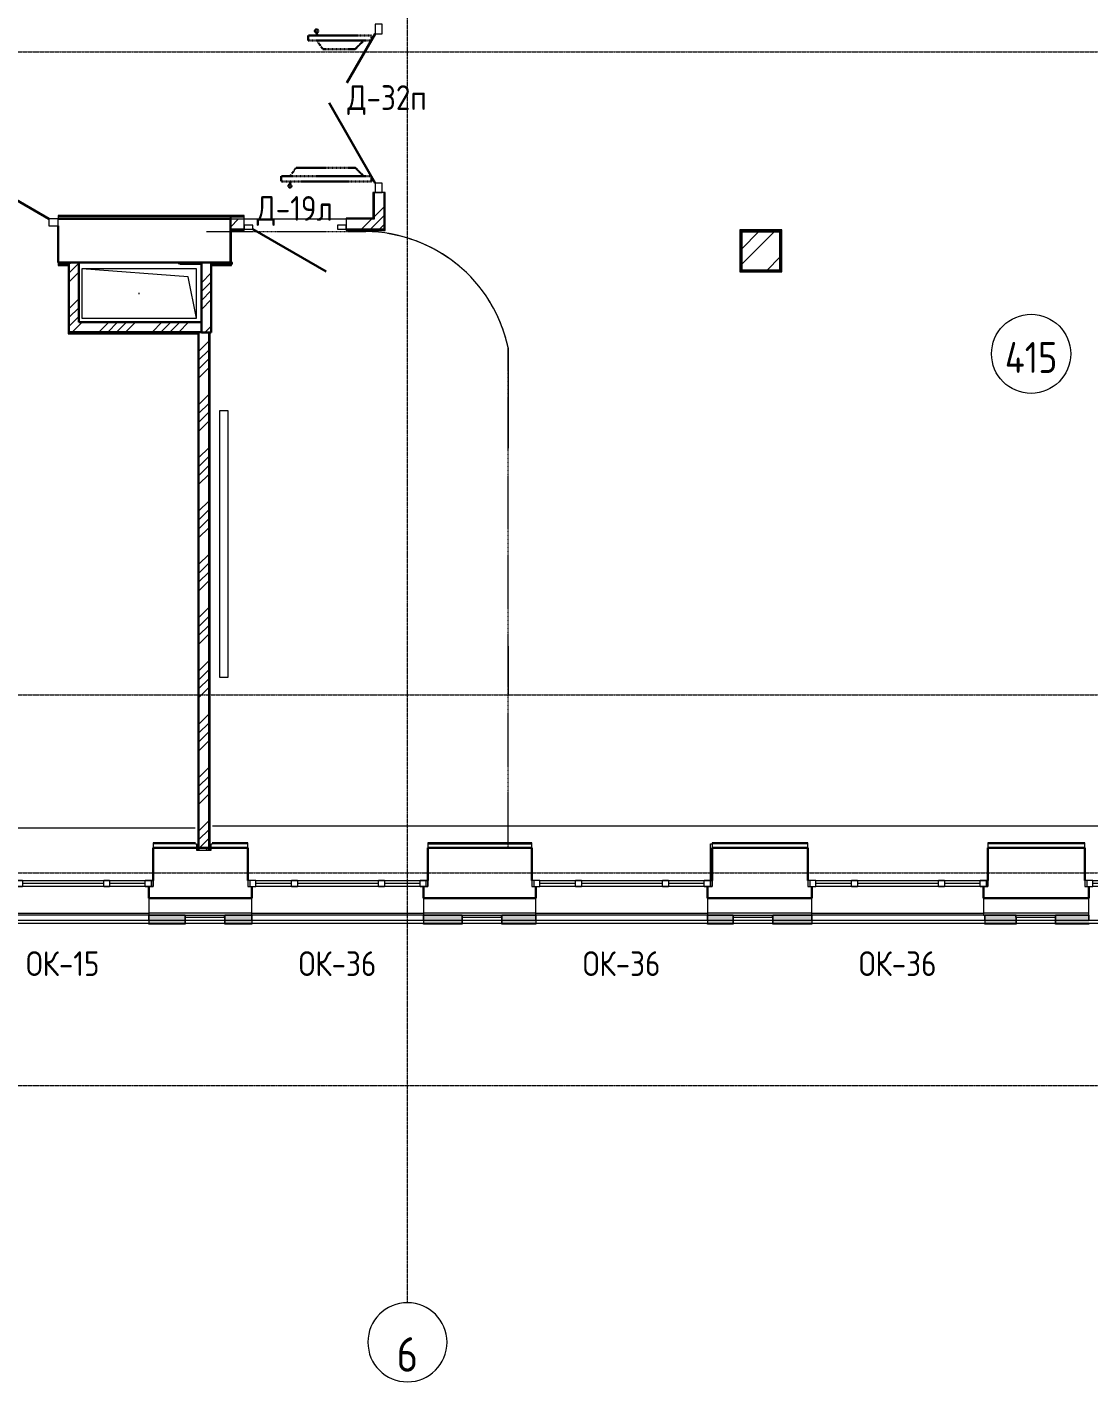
# Model space of a CAD drawing. Header units: millimetres. Extents: x -10178924 to 11692288, y -947381 to 58396.
# Drawn here: x 14205 to 24939, y -375966 to -362268 of the extents above; entities that cross this region are included whole.
import ezdxf

# ---------------------------------------------------------------- set-up
doc = ezdxf.new("R2010")
doc.units = ezdxf.units.MM
doc.linetypes.add('ADSK_Линия сетки', pattern=[25, 20, -2.5, 0, -2.5])
doc.linetypes.add('ADSK_Штриховая_ш3 п1_5', pattern=[4.5, 3, -1.5])
for name, color, linetype, lineweight in [('_ Окна', 7, 'Continuous', 9), ('Аннотация', 7, 'Continuous', 18), ('Двери', 7, 'Continuous', 9), ('Марки дверей', 7, 'Continuous', 20), ('Марки окон', 7, 'Continuous', 20), ('Несущие колонны', 7, 'Continuous', 18), ('Обобщенные модели', 7, 'Continuous', 18), ('Ограждение', 7, 'Continuous', 9), ('Окна', 7, 'Continuous', 9), ('Оси', 253, 'Continuous', 9), ('Перекрытие', 7, 'Continuous', 18), ('Стены наружные', 7, 'Continuous', 18), ('Стены несущие', 7, 'Continuous', 30), ('Стены отделка', 7, 'Continuous', 30), ('Стены штриховка', 7, 'Continuous', 9), ('ШТРИХОВКА', 252, 'Continuous', 15)]:
    doc.layers.add(name, color=color, linetype=linetype, lineweight=lineweight)
doc.layers.add('Линии', color=7, linetype='Continuous', lineweight=9, true_color=0x00a600)
doc.styles.add('GOST Common', font='GOST_Common.ttf', dxfattribs={"width": 0.9, "height": 350})
doc.styles.add('GOST Common_2', font='GOST_Common.ttf', dxfattribs={"width": 0.9, "height": 250})
pattern_1 = [(45, (-6e-11, -248271.14), (-269.408, 269.408), []), (45, (89.8, -248271.14), (-269.408, 269.408), []), (45, (179.6, -248271.14), (-269.408, 269.408), []), (45, (269.4, -248271.14), (-269.408, 269.408), [])]

# ---------------------------------------------------------------- blocks, each defined once
blk = doc.blocks.new('ADSK_КолоннаЖБ_Прямоугольная - 400x400 мм-2911095-План 4-го этажа')
at = {"layer": 'Несущие колонны', "lineweight": 40}
for p, q in [((-200, 200), (200, 200)), ((-200, -200), (-200, 200)), ((200, -200), (-200, -200))]:
    blk.add_line(p, q, dxfattribs=at)
blk = doc.blocks.new('окно трехпол с фрамугой - 1800 и 1820х2300_h___нов_ ок15_ С ПРИВОДОМ-V9-План 4-го этажа')
at = {"layer": '_ Окна', "lineweight": 18}
for p, q in [((-910, 75), (-910, 135)), ((-910, 135), (-830, 135)), ((-830, 75), (-910, 75)), ((-830, 135), (-830, 75)), ((-470, 75), (-470, 135)), ((-470, 135), (-410, 135)), ((-410, 75), (-470, 75)), ((-410, 135), (-410, 75)), ((410, 75), (410, 135)), ((410, 135), (470, 135)), ((470, 75), (410, 75)), ((470, 135), (470, 75)), ((830, 135), (830, 75)), ((910, 135), (830, 135)), ((830, 75), (910, 75)), ((910, 75), (910, 135))]:
    blk.add_line(p, q, dxfattribs=at)
at = {"layer": '_ Окна'}
for p, q in [((-890, 75), (-890, 135)), ((-830, 105), (-470, 105)), ((-410, 105), (410, 105)), ((470, 105), (830, 105)), ((890, 75), (890, 135))]:
    blk.add_line(p, q, dxfattribs=at)
at = {"layer": 'Окна'}
for p, q in [((-910, 135), (-910, 75)), ((-830, 135), (-910, 135)), ((-910, 75), (-830, 75)), ((-830, 135), (-470, 135)), ((-470, 75), (-830, 75)), ((-410, 135), (-470, 135)), ((-470, 75), (-410, 75)), ((-410, 135), (410, 135)), ((410, 75), (-410, 75)), ((470, 135), (410, 135)), ((410, 75), (470, 75)), ((470, 135), (830, 135)), ((830, 75), (470, 75)), ((910, 135), (830, 135)), ((830, 75), (910, 75)), ((910, 75), (910, 135))]:
    blk.add_line(p, q, dxfattribs=at)
blk = doc.blocks.new('окно трехпол с фрамугой - 1800 и 1820х2300_h___нов_ ок15_ С ПРИВОДОМ-3466761-План 4-го этажа')
at = {"layer": '_ Окна', "lineweight": 18}
for p, q in [((-910, 75), (-910, 135)), ((-910, 135), (-830, 135)), ((-830, 75), (-910, 75)), ((-830, 135), (-830, 75)), ((-470, 75), (-470, 135)), ((-470, 135), (-410, 135)), ((-410, 75), (-470, 75)), ((-410, 135), (-410, 75)), ((410, 75), (410, 135)), ((410, 135), (470, 135)), ((470, 75), (410, 75)), ((470, 135), (470, 75)), ((830, 135), (830, 75)), ((910, 135), (830, 135)), ((830, 75), (910, 75)), ((910, 75), (910, 135))]:
    blk.add_line(p, q, dxfattribs=at)
at = {"layer": '_ Окна'}
for p, q in [((-890, 75), (-890, 135)), ((-830, 105), (-470, 105)), ((-410, 105), (410, 105)), ((470, 105), (830, 105)), ((890, 75), (890, 135))]:
    blk.add_line(p, q, dxfattribs=at)
at = {"layer": 'Окна'}
for p, q in [((-910, 135), (-910, 75)), ((-830, 135), (-910, 135)), ((-910, 75), (-830, 75)), ((-830, 135), (-470, 135)), ((-470, 75), (-830, 75)), ((-410, 135), (-470, 135)), ((-470, 75), (-410, 75)), ((-410, 135), (410, 135)), ((410, 75), (-410, 75)), ((470, 135), (410, 135)), ((410, 75), (470, 75)), ((470, 135), (830, 135)), ((830, 75), (470, 75)), ((910, 135), (830, 135)), ((830, 75), (910, 75)), ((910, 75), (910, 135))]:
    blk.add_line(p, q, dxfattribs=at)
blk = doc.blocks.new('окно трехпол с фрамугой - 1800 и 1820х2300_h___нов_ ок15-2116658-План 4-го этажа')
at = {"layer": '_ Окна', "lineweight": 18}
for p, q in [((-910, 75), (-910, 135)), ((-910, 135), (-830, 135)), ((-830, 75), (-910, 75)), ((-830, 135), (-830, 75)), ((-470, 75), (-470, 135)), ((-470, 135), (-410, 135)), ((-410, 75), (-470, 75)), ((-410, 135), (-410, 75)), ((410, 75), (410, 135)), ((410, 135), (470, 135)), ((470, 75), (410, 75)), ((470, 135), (470, 75)), ((830, 135), (830, 75)), ((910, 135), (830, 135)), ((830, 75), (910, 75)), ((910, 75), (910, 135))]:
    blk.add_line(p, q, dxfattribs=at)
at = {"layer": '_ Окна'}
for p, q in [((-890, 75), (-890, 135)), ((-830, 105), (-470, 105)), ((-410, 105), (410, 105)), ((470, 105), (830, 105)), ((890, 75), (890, 135))]:
    blk.add_line(p, q, dxfattribs=at)
at = {"layer": 'Окна'}
for p, q in [((-910, 135), (-910, 75)), ((-830, 135), (-910, 135)), ((-910, 75), (-830, 75)), ((-830, 135), (-470, 135)), ((-470, 75), (-830, 75)), ((-410, 135), (-470, 135)), ((-470, 75), (-410, 75)), ((-410, 135), (410, 135)), ((410, 75), (-410, 75)), ((470, 135), (410, 135)), ((410, 75), (470, 75)), ((470, 135), (830, 135)), ((830, 75), (470, 75)), ((910, 135), (830, 135)), ((830, 75), (910, 75)), ((910, 75), (910, 135))]:
    blk.add_line(p, q, dxfattribs=at)
blk = doc.blocks.new('окно трехпол с фрамугой - 1800 и 1820х2300_h___нов_ ок15_ С ПРИВОДОМ-V12-План 4-го этажа')
at = {"layer": '_ Окна', "lineweight": 18}
for p, q in [((-910, 75), (-910, 135)), ((-910, 135), (-830, 135)), ((-830, 75), (-910, 75)), ((-830, 135), (-830, 75)), ((-470, 75), (-470, 135)), ((-470, 135), (-410, 135)), ((-410, 75), (-470, 75)), ((-410, 135), (-410, 75)), ((410, 75), (410, 135)), ((410, 135), (470, 135)), ((470, 75), (410, 75)), ((470, 135), (470, 75)), ((830, 135), (830, 75)), ((910, 135), (830, 135)), ((830, 75), (910, 75)), ((910, 75), (910, 135))]:
    blk.add_line(p, q, dxfattribs=at)
at = {"layer": '_ Окна'}
for p, q in [((-890, 75), (-890, 135)), ((-830, 105), (-470, 105)), ((-410, 105), (410, 105)), ((470, 105), (830, 105)), ((890, 75), (890, 135))]:
    blk.add_line(p, q, dxfattribs=at)
at = {"layer": 'Окна'}
for p, q in [((-910, 135), (-910, 75)), ((-830, 135), (-910, 135)), ((-910, 75), (-830, 75)), ((-830, 135), (-470, 135)), ((-470, 75), (-830, 75)), ((-410, 135), (-470, 135)), ((-470, 75), (-410, 75)), ((-410, 135), (410, 135)), ((410, 75), (-410, 75)), ((470, 135), (410, 135)), ((410, 75), (470, 75)), ((470, 135), (830, 135)), ((830, 75), (470, 75)), ((910, 135), (830, 135)), ((830, 75), (910, 75)), ((910, 75), (910, 135))]:
    blk.add_line(p, q, dxfattribs=at)
blk = doc.blocks.new('Дверь-Alumark_двупольная с глухим окном_S70 - 1400х2200 алюм ост Д30л-6280679-План 4-го этажа')
at = {"layer": 'Двери', "lineweight": 30}
for p, q in [((730, 220), (-62, 677)), ((-480, 220), (-225, 367))]:
    blk.add_line(p, q, dxfattribs=at)
at = {"layer": 'Двери'}
for p, q in [((-575, 220), (-575, 150)), ((-480, 220), (-575, 220)), ((-575, 150), (-480, 150)), ((-480, 150), (-480, 220)), ((730, 220), (730, 150)), ((825, 220), (730, 220)), ((730, 150), (825, 150)), ((825, 150), (825, 220))]:
    blk.add_line(p, q, dxfattribs=at)
blk = doc.blocks.new('GM_Отверстие прямоугольное _в плите_ - Отверстие-6225700-План 4-го этажа')
at = {"layer": 'Обобщенные модели'}
for p, q in [((580, 250), (-580, 250)), ((-580, 250), (-580, -250)), ((-580, 250), (-497, -167)), ((580, 250), (-580, 250)), ((-580, 250), (-580, -250)), ((580, -250), (580, 250)), ((580, -250), (580, 250)), ((-580, -250), (580, -250)), ((-580, -250), (580, -250)), ((-497, -167), (580, -250))]:
    blk.add_line(p, q, dxfattribs=at)
for start, end in [(0, 180), (180, 360), (0, 105), (240, 0), (195, 210)]:
    blk.add_arc((0, 0), 2.5, start, end, dxfattribs=at)
blk = doc.blocks.new('Дверь-Alumark_двупольная с глухим окном_S70 - 1700х2100 алюм ост Д34п-6552824-План 4-го этажа')
at = {"layer": 'Двери', "lineweight": 30}
for p, q in [((-630, 75), (180, 542)), ((880, 75), (382, 362))]:
    blk.add_line(p, q, dxfattribs=at)
at = {"layer": 'Двери'}
for p, q in [((-725, 75), (-725, 5)), ((-630, 75), (-725, 75)), ((-725, 5), (-630, 5)), ((-630, 5), (-630, 75)), ((880, 75), (880, 5)), ((975, 75), (880, 75)), ((880, 5), (975, 5)), ((975, 5), (975, 75))]:
    blk.add_line(p, q, dxfattribs=at)
blk = doc.blocks.new('Ограждение - Ограждение-4665629-План 4-го этажа')
at = {"layer": 'Ограждение', "true_color": 0x373f43, "transparency": 33554432}
blk.add_hatch(color=149, dxfattribs=at).paths.add_polyline_path([(16203, 1631), (16477, 1631), (16477, 1717), (16203, 1717), (16203, 1633)])
h = blk.add_hatch(color=149, dxfattribs=at)
h.paths.add_polyline_path([(16203, 1625), (16477, 1625), (16477, 1627), (16203, 1627)])
h.paths.add_polyline_path([(16477, 1629), (16477, 1630), (16203, 1629)])
at = {"layer": 'Ограждение'}
for p, q in [((16203, 1717), (16203, 1698)), ((16477, 1717), (16203, 1717)), ((16477, 1717), (16203, 1717)), ((16203, 1698), (16203, 1627)), ((16203, 1625), (16203, 1698)), ((16466, 1718), (16477, 1718)), ((16477, 1718), (16477, 1717)), ((16477, 1717), (16477, 1668)), ((16477, 1668), (16477, 1717)), ((16203, 1627), (16203, 1631)), ((16203, 1631), (16203, 1630)), ((16477, 1631), (16203, 1631)), ((16203, 1630), (16203, 1627)), ((16203, 1627), (16203, 1630)), ((16203, 1630), (16203, 1627)), ((16477, 1630), (16203, 1630)), ((16203, 1627), (16203, 1629)), ((16203, 1629), (16203, 1629)), ((16203, 1629), (16203, 1627)), ((16477, 1629), (16203, 1629)), ((16477, 1629), (16203, 1629)), ((16203, 1627), (16203, 1627)), ((16203, 1625), (16203, 1627)), ((16203, 1627), (16203, 1625)), ((16477, 1627), (16203, 1627)), ((16477, 1627), (16203, 1627)), ((16477, 1627), (16203, 1627)), ((16203, 1626), (16203, 1625)), ((16477, 1626), (16203, 1626)), ((16477, 1625), (16203, 1625)), ((16477, 1625), (16203, 1625)), ((16477, 1633), (16477, 1625)), ((16477, 1627), (16477, 1633)), ((16477, 1630), (16477, 1631)), ((16477, 1631), (16477, 1627)), ((16477, 1627), (16477, 1630)), ((16477, 1630), (16477, 1627)), ((16477, 1627), (16477, 1630)), ((16477, 1627), (16477, 1629)), ((16477, 1629), (16477, 1629)), ((16477, 1629), (16477, 1627)), ((16477, 1625), (16477, 1627)), ((16477, 1627), (16477, 1625)), ((16477, 1627), (16477, 1627)), ((16477, 1625), (16477, 1626))]:
    blk.add_line(p, q, dxfattribs=at)
blk = doc.blocks.new('Ограждение - Ограждение-4665721-План 4-го этажа')
at = {"layer": 'Ограждение', "true_color": 0x373f43, "transparency": 33554432}
for points in [[(19036, 1631), (19349, 1631), (19349, 1717), (19003, 1717), (19003, 1631)], [(19003, 1625), (19349, 1625), (19349, 1627), (19003, 1627)]]:
    blk.add_hatch(color=149, dxfattribs=at).paths.add_polyline_path(points)
at = {"layer": 'Ограждение'}
for p, q in [((19003, 1717), (19003, 1698)), ((19349, 1717), (19003, 1717)), ((19349, 1717), (19003, 1717)), ((19003, 1698), (19003, 1627)), ((19003, 1625), (19003, 1698)), ((19349, 1718), (19349, 1717)), ((19349, 1717), (19349, 1668)), ((19349, 1668), (19349, 1717)), ((19003, 1627), (19003, 1631)), ((19003, 1631), (19003, 1630)), ((19349, 1631), (19003, 1631)), ((19003, 1630), (19003, 1627)), ((19003, 1627), (19003, 1630)), ((19003, 1630), (19003, 1627)), ((19349, 1630), (19003, 1630)), ((19003, 1627), (19003, 1629)), ((19003, 1629), (19003, 1629)), ((19003, 1629), (19003, 1627)), ((19349, 1629), (19003, 1629)), ((19349, 1629), (19003, 1629)), ((19003, 1627), (19003, 1627)), ((19003, 1625), (19003, 1627)), ((19003, 1627), (19003, 1625)), ((19349, 1627), (19003, 1627)), ((19349, 1627), (19003, 1627)), ((19349, 1627), (19003, 1627)), ((19003, 1626), (19003, 1625)), ((19349, 1626), (19003, 1626)), ((19349, 1625), (19003, 1625)), ((19349, 1625), (19003, 1625)), ((19349, 1633), (19349, 1625)), ((19349, 1627), (19349, 1633)), ((19349, 1630), (19349, 1631)), ((19349, 1631), (19349, 1627)), ((19349, 1627), (19349, 1630)), ((19349, 1630), (19349, 1627)), ((19349, 1627), (19349, 1630)), ((19349, 1627), (19349, 1629)), ((19349, 1629), (19349, 1629)), ((19349, 1629), (19349, 1627)), ((19349, 1625), (19349, 1627)), ((19349, 1627), (19349, 1625)), ((19349, 1627), (19349, 1627)), ((19349, 1625), (19349, 1626))]:
    blk.add_line(p, q, dxfattribs=at)
blk = doc.blocks.new('Ограждение - Ограждение-4665801-План 4-го этажа')
at = {"layer": 'Ограждение', "true_color": 0x373f43, "transparency": 33554432}
for points in [[(22139, 1631), (22139, 1717), (21743, 1717), (21743, 1631), (22121, 1631)], [(21743, 1625), (22139, 1625), (22139, 1627), (21743, 1627)]]:
    blk.add_hatch(color=149, dxfattribs=at).paths.add_polyline_path(points)
at = {"layer": 'Ограждение'}
for p, q in [((21743, 1717), (21743, 1698)), ((22139, 1717), (21743, 1717)), ((22139, 1717), (21743, 1717)), ((21743, 1698), (21743, 1627)), ((21743, 1625), (21743, 1698)), ((22128, 1718), (22139, 1718)), ((22139, 1718), (22139, 1717)), ((22139, 1717), (22139, 1668)), ((22139, 1668), (22139, 1717)), ((21743, 1627), (21743, 1631)), ((21743, 1631), (21743, 1630)), ((22139, 1631), (21743, 1631)), ((21743, 1630), (21743, 1627)), ((21743, 1627), (21743, 1630)), ((21743, 1630), (21743, 1627)), ((22139, 1630), (21743, 1630)), ((21743, 1627), (21743, 1629)), ((21743, 1629), (21743, 1629)), ((21743, 1629), (21743, 1627)), ((22139, 1629), (21743, 1629)), ((22139, 1629), (21743, 1629)), ((21743, 1627), (21743, 1627)), ((21743, 1625), (21743, 1627)), ((21743, 1627), (21743, 1625)), ((22139, 1627), (21743, 1627)), ((22139, 1627), (21743, 1627)), ((22139, 1627), (21743, 1627)), ((21743, 1626), (21743, 1625)), ((22139, 1626), (21743, 1626)), ((22139, 1625), (21743, 1625)), ((22139, 1625), (21743, 1625)), ((22139, 1633), (22139, 1625)), ((22139, 1627), (22139, 1633)), ((22139, 1630), (22139, 1631)), ((22139, 1631), (22139, 1627)), ((22139, 1627), (22139, 1630)), ((22139, 1630), (22139, 1627)), ((22139, 1627), (22139, 1630)), ((22139, 1627), (22139, 1629)), ((22139, 1629), (22139, 1629)), ((22139, 1629), (22139, 1627)), ((22139, 1625), (22139, 1627)), ((22139, 1627), (22139, 1625)), ((22139, 1627), (22139, 1627)), ((22139, 1625), (22139, 1626))]:
    blk.add_line(p, q, dxfattribs=at)
blk = doc.blocks.new('Ограждение - Ограждение-4666022-План 4-го этажа')
at = {"layer": 'Ограждение', "true_color": 0x373f43, "transparency": 33554432}
blk.add_hatch(color=149, dxfattribs=at).paths.add_polyline_path([(24603, 1631), (24939, 1631), (24939, 1717), (24603, 1717), (24603, 1633)])
h = blk.add_hatch(color=149, dxfattribs=at)
h.paths.add_polyline_path([(24603, 1625), (24939, 1625), (24939, 1627), (24603, 1627)])
h.paths.add_polyline_path([(24939, 1629), (24939, 1630), (24603, 1629)])
at = {"layer": 'Ограждение'}
for p, q in [((24603, 1717), (24603, 1698)), ((24939, 1717), (24603, 1717)), ((24939, 1717), (24603, 1717)), ((24603, 1698), (24603, 1627)), ((24603, 1625), (24603, 1698)), ((24928, 1718), (24939, 1718)), ((24939, 1718), (24939, 1717)), ((24939, 1717), (24939, 1668)), ((24939, 1668), (24939, 1717)), ((24603, 1627), (24603, 1631)), ((24603, 1631), (24603, 1630)), ((24939, 1631), (24603, 1631)), ((24603, 1630), (24603, 1627)), ((24603, 1627), (24603, 1630)), ((24603, 1630), (24603, 1627)), ((24939, 1630), (24603, 1630)), ((24603, 1627), (24603, 1629)), ((24603, 1629), (24603, 1629)), ((24603, 1629), (24603, 1627)), ((24939, 1629), (24603, 1629)), ((24939, 1629), (24603, 1629)), ((24603, 1627), (24603, 1627)), ((24603, 1625), (24603, 1627)), ((24603, 1627), (24603, 1625)), ((24939, 1627), (24603, 1627)), ((24939, 1627), (24603, 1627)), ((24939, 1627), (24603, 1627)), ((24603, 1626), (24603, 1625)), ((24939, 1626), (24603, 1626)), ((24939, 1625), (24603, 1625)), ((24939, 1625), (24603, 1625)), ((24939, 1633), (24939, 1625)), ((24939, 1627), (24939, 1633)), ((24939, 1630), (24939, 1631)), ((24939, 1631), (24939, 1627)), ((24939, 1627), (24939, 1630)), ((24939, 1630), (24939, 1627)), ((24939, 1627), (24939, 1630)), ((24939, 1627), (24939, 1629)), ((24939, 1629), (24939, 1629)), ((24939, 1629), (24939, 1627)), ((24939, 1625), (24939, 1627)), ((24939, 1627), (24939, 1625)), ((24939, 1627), (24939, 1627)), ((24939, 1625), (24939, 1626))]:
    blk.add_line(p, q, dxfattribs=at)
blk = doc.blocks.new('Ограждение - Ограждение-5156046-План 4-го этажа')
at = {"layer": 'Ограждение', "true_color": 0x373f43, "transparency": 33554432}
for points in [[(15434, 1631), (15803, 1631), (15803, 1717), (15434, 1717), (15434, 1633)], [(15803, 1717), (15803, 1718), (15497, 1717)]]:
    blk.add_hatch(color=149, dxfattribs=at).paths.add_polyline_path(points)
h = blk.add_hatch(color=149, dxfattribs=at)
h.paths.add_polyline_path([(15434, 1625), (15803, 1625), (15803, 1627), (15434, 1627)])
h.paths.add_polyline_path([(15803, 1629), (15803, 1630), (15434, 1629)])
at = {"layer": 'Ограждение'}
for p, q in [((15434, 1717), (15434, 1718)), ((15434, 1717), (15434, 1668)), ((15434, 1668), (15434, 1717)), ((15803, 1717), (15434, 1717)), ((15803, 1717), (15434, 1717)), ((15803, 1698), (15803, 1717)), ((15803, 1698), (15803, 1625)), ((15803, 1627), (15803, 1698)), ((15434, 1633), (15434, 1627)), ((15434, 1625), (15434, 1633)), ((15434, 1627), (15434, 1631)), ((15434, 1631), (15434, 1630)), ((15803, 1631), (15434, 1631)), ((15434, 1630), (15434, 1627)), ((15434, 1627), (15434, 1630)), ((15434, 1630), (15434, 1627)), ((15803, 1630), (15434, 1630)), ((15434, 1627), (15434, 1629)), ((15434, 1629), (15434, 1629)), ((15434, 1629), (15434, 1627)), ((15803, 1629), (15434, 1629)), ((15803, 1629), (15434, 1629)), ((15434, 1627), (15434, 1627)), ((15434, 1625), (15434, 1627)), ((15434, 1627), (15434, 1625)), ((15803, 1627), (15434, 1627)), ((15803, 1627), (15434, 1627)), ((15803, 1627), (15434, 1627)), ((15434, 1626), (15434, 1625)), ((15803, 1626), (15434, 1626)), ((15803, 1625), (15434, 1625)), ((15803, 1625), (15434, 1625)), ((15803, 1630), (15803, 1631)), ((15803, 1631), (15803, 1627)), ((15803, 1627), (15803, 1630)), ((15803, 1630), (15803, 1627)), ((15803, 1627), (15803, 1630)), ((15803, 1627), (15803, 1629)), ((15803, 1629), (15803, 1629)), ((15803, 1629), (15803, 1627)), ((15803, 1625), (15803, 1627)), ((15803, 1627), (15803, 1625)), ((15803, 1627), (15803, 1627)), ((15803, 1625), (15803, 1626))]:
    blk.add_line(p, q, dxfattribs=at)
blk = doc.blocks.new('Ограждение - Ограждение-5156054-План 4-го этажа')
at = {"layer": 'Ограждение', "true_color": 0x373f43, "transparency": 33554432}
blk.add_hatch(color=149, dxfattribs=at).paths.add_polyline_path([(18212, 1631), (18603, 1631), (18603, 1717), (18212, 1717), (18212, 1633)])
h = blk.add_hatch(color=149, dxfattribs=at)
h.paths.add_polyline_path([(18212, 1625), (18603, 1625), (18603, 1627), (18212, 1627)])
h.paths.add_polyline_path([(18603, 1629), (18603, 1630), (18212, 1629)])
at = {"layer": 'Ограждение'}
for p, q in [((18212, 1717), (18212, 1718)), ((18212, 1718), (18226, 1718)), ((18212, 1717), (18212, 1668)), ((18212, 1668), (18212, 1717)), ((18603, 1717), (18212, 1717)), ((18603, 1717), (18212, 1717)), ((18603, 1698), (18603, 1717)), ((18603, 1698), (18603, 1625)), ((18603, 1627), (18603, 1698)), ((18212, 1633), (18212, 1627)), ((18212, 1625), (18212, 1633)), ((18212, 1627), (18212, 1631)), ((18212, 1631), (18212, 1630)), ((18603, 1631), (18212, 1631)), ((18212, 1630), (18212, 1627)), ((18212, 1627), (18212, 1630)), ((18212, 1630), (18212, 1627)), ((18603, 1630), (18212, 1630)), ((18212, 1627), (18212, 1629)), ((18212, 1629), (18212, 1629)), ((18212, 1629), (18212, 1627)), ((18603, 1629), (18212, 1629)), ((18603, 1629), (18212, 1629)), ((18212, 1627), (18212, 1627)), ((18212, 1625), (18212, 1627)), ((18212, 1627), (18212, 1625)), ((18603, 1627), (18212, 1627)), ((18603, 1627), (18212, 1627)), ((18603, 1627), (18212, 1627)), ((18212, 1626), (18212, 1625)), ((18603, 1626), (18212, 1626)), ((18603, 1625), (18212, 1625)), ((18603, 1625), (18212, 1625)), ((18603, 1630), (18603, 1631)), ((18603, 1631), (18603, 1627)), ((18603, 1627), (18603, 1630)), ((18603, 1630), (18603, 1627)), ((18603, 1627), (18603, 1630)), ((18603, 1627), (18603, 1629)), ((18603, 1629), (18603, 1629)), ((18603, 1629), (18603, 1627)), ((18603, 1625), (18603, 1627)), ((18603, 1627), (18603, 1625)), ((18603, 1627), (18603, 1627)), ((18603, 1625), (18603, 1626))]:
    blk.add_line(p, q, dxfattribs=at)
blk = doc.blocks.new('Ограждение - Ограждение-5156114-План 4-го этажа')
at = {"layer": 'Ограждение', "true_color": 0x373f43, "transparency": 33554432}
blk.add_hatch(color=149, dxfattribs=at).paths.add_polyline_path([(21083, 1631), (21343, 1631), (21343, 1717), (21083, 1717), (21083, 1633)])
h = blk.add_hatch(color=149, dxfattribs=at)
h.paths.add_polyline_path([(21083, 1625), (21343, 1625), (21343, 1627), (21083, 1627)])
h.paths.add_polyline_path([(21343, 1629), (21343, 1630), (21083, 1629)])
at = {"layer": 'Ограждение'}
for p, q in [((21083, 1717), (21083, 1718)), ((21083, 1717), (21083, 1668)), ((21083, 1668), (21083, 1717)), ((21343, 1717), (21083, 1717)), ((21343, 1717), (21083, 1717)), ((21343, 1698), (21343, 1717)), ((21343, 1698), (21343, 1625)), ((21343, 1627), (21343, 1698)), ((21083, 1633), (21083, 1627)), ((21083, 1625), (21083, 1633)), ((21083, 1627), (21083, 1631)), ((21083, 1631), (21083, 1630)), ((21343, 1631), (21083, 1631)), ((21083, 1630), (21083, 1627)), ((21083, 1627), (21083, 1630)), ((21083, 1630), (21083, 1627)), ((21343, 1630), (21083, 1630)), ((21083, 1627), (21083, 1629)), ((21083, 1629), (21083, 1629)), ((21083, 1629), (21083, 1627)), ((21343, 1629), (21083, 1629)), ((21343, 1629), (21083, 1629)), ((21083, 1627), (21083, 1627)), ((21083, 1625), (21083, 1627)), ((21083, 1627), (21083, 1625)), ((21343, 1627), (21083, 1627)), ((21343, 1627), (21083, 1627)), ((21343, 1627), (21083, 1627)), ((21083, 1626), (21083, 1625)), ((21343, 1626), (21083, 1626)), ((21343, 1625), (21083, 1625)), ((21343, 1625), (21083, 1625)), ((21343, 1630), (21343, 1631)), ((21343, 1631), (21343, 1627)), ((21343, 1627), (21343, 1630)), ((21343, 1630), (21343, 1627)), ((21343, 1627), (21343, 1630)), ((21343, 1627), (21343, 1629)), ((21343, 1629), (21343, 1629)), ((21343, 1629), (21343, 1627)), ((21343, 1625), (21343, 1627)), ((21343, 1627), (21343, 1625)), ((21343, 1627), (21343, 1627)), ((21343, 1625), (21343, 1626))]:
    blk.add_line(p, q, dxfattribs=at)
blk = doc.blocks.new('Ограждение - Ограждение-5156215-План 4-го этажа')
at = {"layer": 'Ограждение', "true_color": 0x373f43, "transparency": 33554432}
for points in [[(24178, 1631), (24203, 1631), (24203, 1717), (23888, 1717), (23888, 1631)], [(23888, 1625), (24203, 1625), (24203, 1627), (23888, 1627)]]:
    blk.add_hatch(color=149, dxfattribs=at).paths.add_polyline_path(points)
at = {"layer": 'Ограждение'}
for p, q in [((23888, 1717), (23888, 1718)), ((23888, 1717), (23888, 1668)), ((23888, 1668), (23888, 1717)), ((24203, 1717), (23888, 1717)), ((24203, 1717), (23888, 1717)), ((24203, 1698), (24203, 1717)), ((24203, 1698), (24203, 1625)), ((24203, 1627), (24203, 1698)), ((23888, 1633), (23888, 1627)), ((23888, 1625), (23888, 1633)), ((23888, 1627), (23888, 1631)), ((23888, 1631), (23888, 1630)), ((24203, 1631), (23888, 1631)), ((23888, 1630), (23888, 1627)), ((23888, 1627), (23888, 1630)), ((23888, 1630), (23888, 1627)), ((24203, 1630), (23888, 1630)), ((23888, 1627), (23888, 1629)), ((23888, 1629), (23888, 1629)), ((23888, 1629), (23888, 1627)), ((24203, 1629), (23888, 1629)), ((24203, 1629), (23888, 1629)), ((23888, 1627), (23888, 1627)), ((23888, 1625), (23888, 1627)), ((23888, 1627), (23888, 1625)), ((24203, 1627), (23888, 1627)), ((24203, 1627), (23888, 1627)), ((24203, 1627), (23888, 1627)), ((23888, 1626), (23888, 1625)), ((24203, 1626), (23888, 1626)), ((24203, 1625), (23888, 1625)), ((24203, 1625), (23888, 1625)), ((24203, 1630), (24203, 1631)), ((24203, 1631), (24203, 1627)), ((24203, 1627), (24203, 1630)), ((24203, 1630), (24203, 1627)), ((24203, 1627), (24203, 1630)), ((24203, 1627), (24203, 1629)), ((24203, 1629), (24203, 1629)), ((24203, 1629), (24203, 1627)), ((24203, 1625), (24203, 1627)), ((24203, 1627), (24203, 1625)), ((24203, 1627), (24203, 1627)), ((24203, 1625), (24203, 1626))]:
    blk.add_line(p, q, dxfattribs=at)
blk = doc.blocks.new('АС_Дверь_Однопольная_Алюминиевая - 1030х2200 алюм ост с мат_плёнкой Д19л-6552823-План 4-го этажа')
at = {"layer": 'Двери'}
for p, q in [((-303, -25), (-390, -25)), ((-390, -25), (-390, -65)), ((-390, -65), (-303, -65)), ((-303, -65), (-303, -25)), ((640, -25), (553, -25)), ((553, -25), (553, -65)), ((553, -65), (640, -65)), ((640, -65), (640, -25))]:
    blk.add_line(p, q, dxfattribs=at)
at = {"layer": 'Двери', "lineweight": 30}
blk.add_line((-303, -65), (438, -493), dxfattribs=at)
blk = doc.blocks.new('Ось сетки - Круг_Ø8 мм-8258-План подвала')
at = {"layer": 'Оси', "lineweight": 20}
for start, end in [(360, 180), (180, 360)]:
    blk.add_arc((0, 0), 4, start, end, dxfattribs=at)
blk = doc.blocks.new('оси')
at = {"layer": 'Оси', "linetype": 'ADSK_Линия сетки'}
for p, q in [((24550, -2196), (24550, 46378)), ((-3614, 10450), (62615, 10450)), ((-3614, 3950), (62615, 3950)), ((-3614, 2150), (62505, 2150)), ((-3614, 0), (62505, 0))]:
    blk.add_line(p, q, dxfattribs=at)
at = {"layer": 'Оси', "lineweight": 20, "xscale": 99.99999999999993, "yscale": 99.99999999999993, "zscale": 99.99999999999993}
blk.add_blockref('Ось сетки - Круг_Ø8 мм-8258-План подвала', (24550, -2596), dxfattribs=at)
at = {"layer": 'Оси', "insert": (24549, -2719), "char_height": 350, "width": 232.2, "attachment_point": 5, "line_spacing_factor": 1.022766, "style": 'GOST Common'}
blk.add_mtext('\\pxqc,t0.25714,0.51429,0.77143,1.02857,1.28571,1.54286,1.8,2.05714,2.31429,2.57143,2.82857,3.08571,3.34286,3.6,3.85714,4.11429,4.37143,4.62857,4.88571,5.14286,5.4,5.65714,5.91429,6.17143,6.42857,6.68571,6.94286,7.2,7.45714,7.71429,7.97143,8.22857;{6}', dxfattribs=at)
blk = doc.blocks.new('4 этаж')
at = {"layer": 'Несущие колонны', "lineweight": 9}
h = blk.add_hatch(dxfattribs=at)
h.set_pattern_fill('FP_2', color=256, style=0, pattern_type=2)
h.set_pattern_definition([(45, (-6e-11, -248271.14), (-235.7317, 235.7317), []), (45, (157.15, -248271.14), (-235.7317, 235.7317), [])])
h.paths.add_polyline_path([(21823, -240038), (21823, -239638), (21423, -239638), (21423, -240038), (21567, -240038)])
at = {"layer": 'Стены штриховка'}
h = blk.add_hatch(dxfattribs=at)
h.set_pattern_fill('ANSI34', color=256, scale=20)
h.set_pattern_definition(pattern_1)
h.paths.add_polyline_path([(16399, -239518), (16264, -239518), (16264, -239618), (16399, -239618), (16399, -239578)])
h.paths.add_polyline_path([(17813, -239618), (17813, -239246), (17713, -239246), (17713, -239518), (17429, -239518), (17429, -239618)])
at = {"layer": 'Стены штриховка', "lineweight": 9}
h = blk.add_hatch(dxfattribs=at)
h.set_pattern_fill('ANSI34', color=256, scale=20)
h.set_pattern_definition(pattern_1)
h.paths.add_polyline_path([(14627, -240558), (14727, -240558), (14727, -239953), (14627, -239953), (14627, -240398)])
h = blk.add_hatch(dxfattribs=at)
h.set_pattern_fill('ANSI34', color=256, scale=20)
h.set_pattern_definition(pattern_1)
h.paths.add_polyline_path([(16020, -240663), (16067, -240663), (16067, -239953), (15967, -239953), (15967, -240663)])
h = blk.add_hatch(dxfattribs=at)
h.set_pattern_fill('ANSI34', color=256, scale=20)
h.set_pattern_definition(pattern_1)
h.paths.add_polyline_path([(15967, -240658), (15967, -240558), (14627, -240558), (14627, -240658), (15950, -240658)])
at = {"layer": 'Стены штриховка'}
h = blk.add_hatch(dxfattribs=at)
h.set_pattern_fill('ANSI34', color=256, scale=20)
h.set_pattern_definition([(45, (-7980.2, -248295.94), (-269.4077, 269.4077), []), (45, (-7890.4, -248295.94), (-269.4077, 269.4077), []), (45, (-7800.6, -248295.94), (-269.4077, 269.4077), []), (45, (-7710.78, -248295.94), (-269.4077, 269.4077), [])])
h.paths.add_polyline_path([(16042, -245898), (16042, -240663), (15942, -240663), (15942, -245898)])
at = {"layer": 'Линии', "color": 7, "linetype": 'ADSK_Штриховая_ш3 п1_5', "lineweight": 30}
for p, q in [((17045, -237711), (17045, -237658)), ((17045, -237658), (17688, -237658)), ((17137, -237658), (17132, -237614)), ((17688, -237658), (17688, -237711)), ((17688, -237711), (17045, -237711)), ((17134, -237711), (17194, -237796)), ((17194, -237796), (17522, -237796)), ((17522, -237796), (17607, -237711)), ((16864, -239081), (16924, -238996)), ((16924, -238996), (17522, -238996)), ((17522, -238996), (17607, -239081)), ((16775, -239081), (16774, -239134)), ((16774, -239134), (17688, -239134)), ((17688, -239081), (16775, -239081)), ((16867, -239134), (16862, -239179)), ((17688, -239134), (17688, -239081))]:
    blk.add_line(p, q, dxfattribs=at)
at = {"layer": 'Линии', "color": 7, "linetype": 'ADSK_Штриховая_ш3 п1_5'}
for p, q in [((17629, -239643), (16020, -239643)), ((19067, -245873), (19067, -240815))]:
    blk.add_line(p, q, dxfattribs=at)
at = {"layer": 'Линии', "color": 7}
for p, q in [((16153, -241452), (16233, -241452)), ((16153, -244152), (16153, -241452)), ((16233, -241452), (16233, -244152)), ((16233, -244152), (16153, -244152))]:
    blk.add_line(p, q, dxfattribs=at)
at = {"layer": 'Линии', "color": 7, "linetype": 'ADSK_Штриховая_ш3 п1_5', "lineweight": 30}
for centre in [(17132, -237614), (16862, -239179)]:
    blk.add_circle(centre, 17, dxfattribs=at)
at = {"layer": 'Линии', "color": 7}
blk.add_circle((24355, -240878), 400, dxfattribs=at)
at = {"layer": 'Несущие колонны', "lineweight": 40}
for p, q in [((21823, -239638), (21423, -239638)), ((21423, -239638), (21423, -240038)), ((21823, -240038), (21823, -239638)), ((21423, -240038), (21823, -240038))]:
    blk.add_line(p, q, dxfattribs=at)
at = {"layer": 'Перекрытие'}
for p, q in [((16260, -239513), (16264, -239513)), ((16399, -239513), (17429, -239513)), ((19067, -240816), (19067, -241833)), ((19067, -243833), (19067, -244333)), ((15905, -245673), (7626, -245673)), ((32940, -245653), (16079, -245653)), ((21114, -246203), (21114, -245833)), ((21114, -245833), (21129, -245833))]:
    blk.add_line(p, q, dxfattribs=at)
for centre, radius, start, end in [((17617, -241125), 1483, 12.0775, 89.5559), ((17618, -241125), 1482, 50.2374, 81.0149), ((17618, -241125), 1482, 12.0539, 32.3145)]:
    blk.add_arc(centre, radius, start, end, dxfattribs=at)
at = {"layer": 'Стены наружные'}
for p, q in [((13699, -246533), (15434, -246533)), ((15434, -246553), (13699, -246553)), ((16466, -246553), (16477, -246553)), ((16477, -246533), (18212, -246533)), ((18212, -246553), (16477, -246553)), ((18212, -246553), (18226, -246553)), ((19349, -246533), (21084, -246533)), ((21084, -246553), (19349, -246553)), ((22128, -246553), (22139, -246553)), ((22139, -246533), (23874, -246533)), ((23874, -246553), (22139, -246553)), ((23874, -246553), (23888, -246553)), ((24928, -246553), (24939, -246553)), ((7868, -246603), (39069, -246603)), ((16202, -246638), (13034, -246638)), ((15434, -246603), (15434, -246638)), ((24202, -246638), (16202, -246638)), ((16477, -246603), (16477, -246638)), ((18212, -246603), (18212, -246638)), ((19349, -246603), (19349, -246638)), ((21083, -246603), (21083, -246638)), ((22139, -246603), (22139, -246638)), ((23888, -246603), (23888, -246638)), ((29902, -246638), (24202, -246638))]:
    blk.add_line(p, q, dxfattribs=at)
at = {"layer": 'Стены несущие'}
for p, q in [((14519, -239513), (16260, -239513)), ((16260, -239953), (16260, -239513)), ((14519, -239583), (14519, -239953)), ((14519, -239953), (16260, -239953)), ((14627, -239953), (14627, -240658)), ((14727, -240558), (14727, -239953)), ((15967, -239953), (15967, -240663)), ((16067, -240663), (16067, -239953)), ((14627, -240658), (15967, -240658)), ((15967, -240558), (14727, -240558)), ((15967, -240663), (16067, -240663)), ((15479, -245873), (15479, -246203)), ((15479, -245873), (16067, -245873)), ((16067, -245873), (16437, -245873)), ((16437, -246203), (16437, -245873)), ((18257, -245873), (18257, -246203)), ((18257, -245873), (19309, -245873)), ((19309, -246203), (19309, -245873)), ((21129, -245873), (21129, -246203)), ((22099, -245873), (21129, -245873)), ((22099, -246203), (22099, -245873)), ((23919, -245873), (23919, -246203)), ((24899, -245873), (23919, -245873)), ((24899, -246203), (24899, -245873)), ((15434, -246263), (15434, -246383)), ((16477, -246383), (16477, -246263)), ((18212, -246263), (18212, -246383)), ((19349, -246383), (19349, -246263)), ((21084, -246263), (21084, -246383)), ((22139, -246383), (22139, -246263)), ((23874, -246263), (23874, -246383)), ((24939, -246383), (24939, -246263)), ((16477, -246383), (15434, -246383)), ((18212, -246383), (19349, -246383)), ((22139, -246383), (21084, -246383)), ((23874, -246383), (24939, -246383))]:
    blk.add_line(p, q, dxfattribs=at)
at = {"layer": 'Стены отделка', "lineweight": 9}
for p, q in [((17825, -239246), (17701, -239246)), ((17701, -239246), (17701, -239506)), ((17713, -239246), (17713, -239518)), ((17813, -239618), (17813, -239246)), ((17825, -239630), (17825, -239246)), ((14519, -239481), (14519, -239513)), ((16399, -239481), (14519, -239481)), ((16260, -239513), (16260, -239493)), ((16260, -239493), (16264, -239493)), ((16264, -239493), (16264, -239618)), ((16399, -239630), (16399, -239481)), ((17429, -239506), (17429, -239630)), ((17701, -239506), (17429, -239506)), ((16264, -239618), (16399, -239618)), ((16272, -239983), (16272, -239630)), ((16272, -239630), (16399, -239630)), ((17429, -239630), (17825, -239630)), ((21411, -239628), (21411, -240048)), ((21833, -239626), (21413, -239626)), ((21423, -239638), (21823, -239638)), ((21423, -240038), (21423, -239638)), ((21823, -239638), (21823, -240038)), ((21835, -240048), (21835, -239628)), ((14519, -239953), (14519, -239985)), ((14519, -239985), (14621, -239985)), ((14621, -239985), (14621, -240673)), ((14633, -239973), (14623, -239973)), ((14633, -240663), (14633, -239973)), ((15740, -239973), (15740, -239953)), ((15749, -239953), (15749, -239973)), ((15749, -239973), (15967, -239973)), ((16280, -239973), (16067, -239973)), ((16079, -239985), (16270, -239985)), ((16280, -239953), (16260, -239953)), ((16260, -239953), (16260, -239973)), ((16280, -239973), (16280, -239953)), ((21413, -240050), (21833, -240050)), ((21823, -240038), (21423, -240038)), ((14623, -240675), (15930, -240675)), ((15967, -240663), (14633, -240663)), ((15930, -240675), (15930, -245898)), ((15942, -240658), (15942, -245898)), ((16042, -245898), (16042, -240663)), ((16054, -245898), (16054, -240663)), ((15479, -245821), (15479, -245873)), ((15905, -245821), (15479, -245821)), ((15907, -245833), (15917, -245833)), ((15917, -245873), (15917, -245898)), ((16067, -245833), (16077, -245833)), ((16067, -245898), (16067, -245873)), ((16437, -245821), (16079, -245821)), ((16437, -245873), (16437, -245821)), ((18257, -245821), (18257, -245873)), ((19309, -245821), (18257, -245821)), ((19303, -245833), (19309, -245833)), ((19309, -245873), (19309, -245821)), ((21129, -245821), (21129, -245873)), ((22099, -245821), (21129, -245821)), ((22099, -245873), (22099, -245821)), ((23919, -245821), (23919, -245873)), ((24899, -245821), (23919, -245821)), ((24899, -245873), (24899, -245821)), ((15917, -245898), (16067, -245898)), ((15434, -246383), (15434, -246553)), ((16477, -246383), (16477, -246383)), ((16477, -246553), (16477, -246383)), ((18212, -246383), (18212, -246553)), ((19349, -246553), (19349, -246383)), ((21084, -246383), (21084, -246553)), ((22139, -246383), (22139, -246383)), ((22139, -246553), (22139, -246383)), ((23874, -246383), (23874, -246554)), ((24939, -246554), (24939, -246383)), ((16477, -246533), (15434, -246533)), ((15434, -246553), (16477, -246553)), ((15802, -246553), (15802, -246573)), ((16202, -246573), (16202, -246553)), ((19349, -246533), (18212, -246533)), ((18212, -246553), (19349, -246553)), ((18602, -246553), (18602, -246573)), ((19002, -246573), (19002, -246553)), ((22139, -246533), (21084, -246533)), ((21084, -246553), (22139, -246553)), ((21342, -246553), (21342, -246573)), ((21742, -246573), (21742, -246553)), ((24939, -246533), (23874, -246533)), ((23874, -246553), (24939, -246553)), ((23874, -246554), (24202, -246554)), ((24202, -246573), (24202, -246553)), ((24602, -246573), (24602, -246554)), ((24602, -246554), (24939, -246554)), ((15802, -246573), (16202, -246573)), ((18602, -246573), (19002, -246573)), ((21342, -246573), (21742, -246573)), ((24202, -246573), (24602, -246573))]:
    blk.add_line(p, q, dxfattribs=at)
at = {"layer": 'Стены штриховка'}
for p, q in [((17703, -239246), (17703, -239508)), ((17713, -239246), (17713, -239518)), ((17813, -239246), (17813, -239618)), ((17823, -239628), (17823, -239246)), ((16399, -239483), (14519, -239483)), ((16260, -239493), (14519, -239493)), ((16264, -239493), (16399, -239493)), ((16399, -239518), (16264, -239518)), ((17703, -239508), (17429, -239508)), ((17713, -239518), (17429, -239518)), ((16399, -239618), (16264, -239618)), ((16270, -239985), (16270, -239628)), ((16270, -239628), (16399, -239628)), ((17813, -239618), (17429, -239618)), ((17429, -239628), (17823, -239628)), ((21413, -239626), (21411, -239626)), ((21411, -239626), (21411, -239628)), ((21835, -239628), (21411, -239628)), ((21413, -239626), (21413, -240050)), ((21833, -240050), (21833, -239626)), ((21835, -239626), (21833, -239626)), ((21835, -239628), (21835, -239626)), ((14623, -239973), (14519, -239973)), ((14519, -239983), (14623, -239983)), ((14623, -239983), (14623, -240675)), ((16077, -239983), (16272, -239983)), ((16270, -239985), (16272, -239985)), ((16272, -239985), (16272, -239983)), ((21411, -240048), (21835, -240048)), ((21411, -240048), (21411, -240050)), ((21411, -240050), (21413, -240050)), ((21833, -240050), (21835, -240050)), ((21835, -240050), (21835, -240048)), ((14621, -240673), (15932, -240673)), ((14621, -240673), (14621, -240675)), ((14621, -240675), (14623, -240675)), ((15932, -240673), (15932, -245898)), ((15942, -240663), (15942, -245898)), ((16042, -240663), (16042, -245898)), ((16052, -245898), (16052, -240663)), ((15907, -245823), (15479, -245823)), ((15907, -245833), (15479, -245833)), ((15917, -245833), (15917, -245873)), ((16067, -245873), (16067, -245833)), ((16437, -245823), (16077, -245823)), ((16437, -245833), (16077, -245833)), ((19309, -245823), (18257, -245823)), ((18257, -245833), (19303, -245833)), ((22099, -245823), (21129, -245823)), ((22099, -245833), (21129, -245833)), ((24899, -245823), (23919, -245823)), ((24899, -245833), (23919, -245833))]:
    blk.add_line(p, q, dxfattribs=at)
at = {"color": 253}
blk.add_blockref('оси', (-6500, -248276), dxfattribs=at)
at = {"layer": 'Двери', "rotation": 90}
blk.add_blockref('Дверь-Alumark_двупольная с глухим окном_S70 - 1700х2100 алюм ост Д34п-6552824-План 4-го этажа', (17800, -238521), dxfattribs=at)
at = {"layer": 'Двери'}
for name, p in [('Дверь-Alumark_двупольная с глухим окном_S70 - 1400х2200 алюм ост Д30л-6280679-План 4-го этажа', (13694, -239733)), ('АС_Дверь_Однопольная_Алюминиевая - 1030х2200 алюм ост с мат_плёнкой Д19л-6552823-План 4-го этажа', (16789, -239553))]:
    blk.add_blockref(name, p, dxfattribs=at)
at = {"layer": 'Несущие колонны', "lineweight": 40}
blk.add_blockref('ADSK_КолоннаЖБ_Прямоугольная - 400x400 мм-2911095-План 4-го этажа', (21623, -239838), dxfattribs=at)
at = {"layer": 'Обобщенные модели', "rotation": 180}
blk.add_blockref('GM_Отверстие прямоугольное _в плите_ - Отверстие-6225700-План 4-го этажа', (15337, -240268), dxfattribs=at)
at = {"layer": 'Ограждение'}
for name in ['Ограждение - Ограждение-5156046-План 4-го этажа', 'Ограждение - Ограждение-4665629-План 4-го этажа', 'Ограждение - Ограждение-5156054-План 4-го этажа', 'Ограждение - Ограждение-4665721-План 4-го этажа', 'Ограждение - Ограждение-5156114-План 4-го этажа', 'Ограждение - Ограждение-4665801-План 4-го этажа', 'Ограждение - Ограждение-5156215-План 4-го этажа', 'Ограждение - Ограждение-4666022-План 4-го этажа']:
    blk.add_blockref(name, (0, -248271), dxfattribs=at)
at = {"layer": 'Окна', "rotation": 180}
for name, p in [('окно трехпол с фрамугой - 1800 и 1820х2300_h___нов_ ок15-2116658-План 4-го этажа', (14569, -246128)), ('окно трехпол с фрамугой - 1800 и 1820х2300_h___нов_ ок15_ С ПРИВОДОМ-3466761-План 4-го этажа', (17347, -246128)), ('окно трехпол с фрамугой - 1800 и 1820х2300_h___нов_ ок15_ С ПРИВОДОМ-V9-План 4-го этажа', (20219, -246128)), ('окно трехпол с фрамугой - 1800 и 1820х2300_h___нов_ ок15_ С ПРИВОДОМ-V12-План 4-го этажа', (23009, -246128)), ('окно трехпол с фрамугой - 1800 и 1820х2300_h___нов_ ок15_ С ПРИВОДОМ-3466761-План 4-го этажа', (25809, -246128))]:
    blk.add_blockref(name, p, dxfattribs=at)
at = {"layer": 'Аннотация', "lineweight": 9, "insert": (24355, -240915), "char_height": 312.5, "width": 520.21, "attachment_point": 5, "line_spacing_factor": 1.022766, "style": 'GOST Common'}
blk.add_mtext('415', dxfattribs=at)
at = {"layer": 'Марки дверей', "lineweight": 9, "char_height": 250, "attachment_point": 5, "line_spacing_factor": 1.022766, "style": 'GOST Common_2'}
for s, insert, width in [('\\pxqc,t1.8,3.6,5.4,7.2,9,10.8,12.6,14.4,16.2,18,19.8,21.6,23.4,25.2,27,28.8,30.6,32.4,34.2,36,37.8,39.6,41.4,43.2,45,46.8,48.6,50.4,52.2,54,55.8,57.6;{Д-32п}', (17844, -238313), 851.4), ('\\pxqc,t1.8,3.6,5.4,7.2,9,10.8,12.6,14.4,16.2,18,19.8,21.6,23.4,25.2,27,28.8,30.6,32.4,34.2,36,37.8,39.6,41.4,43.2,45,46.8,48.6,50.4,52.2,54,55.8,57.6;{Д-19л}', (16910, -239434), 803.7)]:
    blk.add_mtext(s, dxfattribs=dict(at, insert=insert, width=width))
at = {"layer": 'Марки окон', "lineweight": 9, "char_height": 250, "attachment_point": 5, "line_spacing_factor": 1.022766, "style": 'GOST Common_2'}
for s, insert, width in [('\\pxqc,t1.8,3.6,5.4,7.2,9,10.8,12.6,14.4,16.2,18,19.8,21.6,23.4,25.2,27,28.8,30.6,32.4,34.2,36,37.8,39.6,41.4,43.2,45,46.8,48.6,50.4,52.2,54,55.8,57.6;{ОК-15}', (14565, -247044), 797.4), ('\\pxqc,t1.8,3.6,5.4,7.2,9,10.8,12.6,14.4,16.2,18,19.8,21.6,23.4,25.2,27,28.8,30.6,32.4,34.2,36,37.8,39.6,41.4,43.2,45,46.8,48.6,50.4,52.2,54,55.8,57.6;{ОК-36}', (17343, -247044), 845.1), ('\\pxqc,t1.8,3.6,5.4,7.2,9,10.8,12.6,14.4,16.2,18,19.8,21.6,23.4,25.2,27,28.8,30.6,32.4,34.2,36,37.8,39.6,41.4,43.2,45,46.8,48.6,50.4,52.2,54,55.8,57.6;{ОК-36}', (20215, -247044), 845.1), ('\\pxqc,t1.8,3.6,5.4,7.2,9,10.8,12.6,14.4,16.2,18,19.8,21.6,23.4,25.2,27,28.8,30.6,32.4,34.2,36,37.8,39.6,41.4,43.2,45,46.8,48.6,50.4,52.2,54,55.8,57.6;{ОК-36}', (23006, -247044), 845.1)]:
    blk.add_mtext(s, dxfattribs=dict(at, insert=insert, width=width))

msp = doc.modelspace()

# ---------------------------------------------------------------- block references
at = {"layer": 'ШТРИХОВКА'}
msp.add_blockref('4 этаж', (0, -124693.3), dxfattribs=at)

doc.saveas('drawing.dxf')
